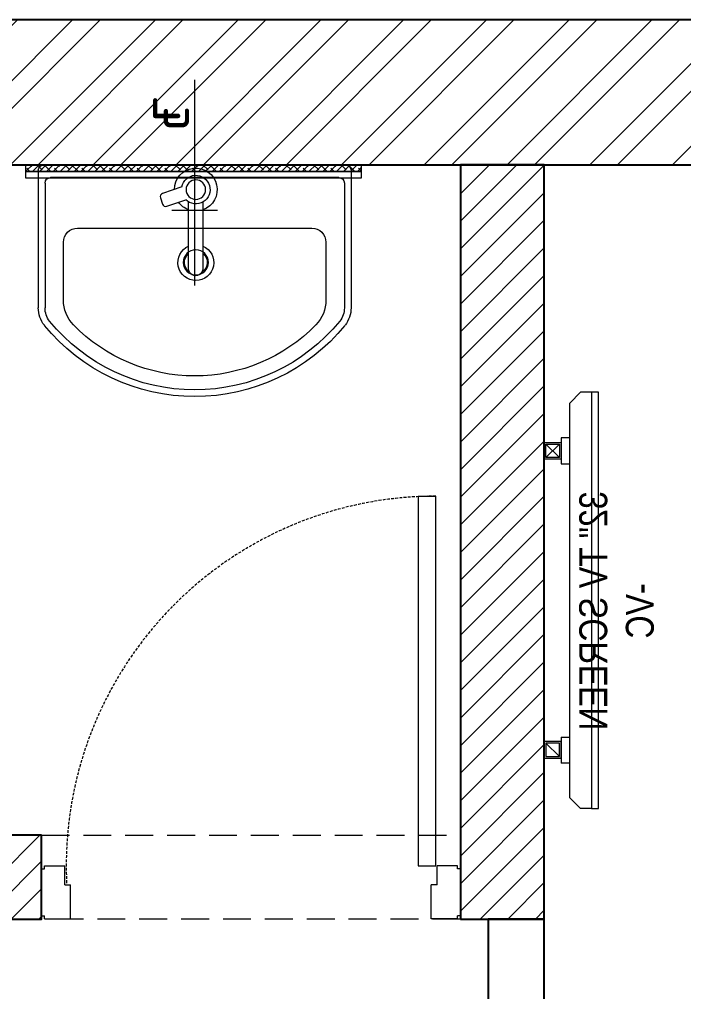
# Model space of a CAD drawing. Header units: millimetres. Extents: x 1737957 to 1744771, y 33447 to 45619.
# Drawn here: x 1739828 to 1741017, y 43879 to 45619 of the extents above; entities that cross this region are included whole.
import ezdxf

# ---------------------------------------------------------------- set-up
doc = ezdxf.new("R2010")
doc.units = ezdxf.units.MM
doc.header["$LTSCALE"] = 40
for name, pattern in [('a_p6_plan_L18$0$HIDDEN', [0.375, 0.25, -0.125]), ('CENTER', [2, 1.25, -0.25, 0.25, -0.25]), ('DOT2', [0.125, 0, -0.125]), ('HIDDEN', [9.525, 6.35, -3.175]), ('HIDDEN2', [0.1875, 0.125, -0.0625])]:
    doc.linetypes.add(name, pattern=pattern)
doc.layers.add('A-WALL', color=1, linetype='Continuous')
for name, color, linetype, lineweight in [('centerline-toilets', 2, 'CENTER', 13), ('Door', 2, 'Continuous', 13), ('ele', 252, 'Continuous', 13), ('LENS-CURTAIN', 5, 'a_p6_plan_L18$0$HIDDEN', 9), ('LENS-DIM', 252, 'Continuous', 5), ('LENS-DOOR', 34, 'Continuous', 20), ('LENS-PARTITION', 21, 'Continuous', 25), ('LENS-TEXT', 31, 'Continuous', 5), ('LK-EQPMT', 3, 'Continuous', 18), ('LN-HATCH', 251, 'Continuous', 0), ('Mirror', 150, 'Continuous', 20), ('Panelling', 65, 'Continuous', 18), ('PARTITION', 22, 'Continuous', 30), ('Toilet', 5, 'Continuous', 9)]:
    doc.layers.add(name, color=color, linetype=linetype, lineweight=lineweight)
doc.styles.get("Standard").update_dxf_attribs({"font": 'Gill Sans MT Condensed Regular.ttf', "height": 100})

# ---------------------------------------------------------------- blocks, each defined once
blk = doc.blocks.new('Wash Basin')
at = {"layer": 'PARTITION', "lineweight": 9}
h = blk.add_hatch(dxfattribs=at)
h.set_pattern_fill('ANSI38', color=256, scale=70, angle=990, style=0, double=1)
h.set_pattern_definition([(315, (-62.738, -33.325), (6.18718, 6.18718), []), (45, (-62.738, -33.325), (6.18718, 18.56155), [21.875, -13.125])])
h.paths.add_polyline_path([(302.1, -22), (-298.1, -22), (-298.1, -34), (302.1, -34)])
at = {"layer": 'centerline-toilets', "linetype": 'HIDDEN', "ltscale": 10}
blk.add_line((0, -238.1), (0, 129.8), dxfattribs=at)
at = {"layer": 'Mirror', "ltscale": 0.5}
blk.add_lwpolyline([(-298.1, -34), (-298.1, -46), (302.1, -46), (302.1, -34)], close=True, dxfattribs=at)
at = {"layer": 'Panelling', "lineweight": 9}
blk.add_lwpolyline([(-298.1, -22), (-298.1, -34), (302.1, -34), (302.1, -22)], close=True, dxfattribs=at)
at = {"layer": 'Toilet', "ltscale": 100}
for p, q in [((-280, -32), (-280, -278.3)), ((-270, -22), (270, -22)), ((280, -32), (280, -278.3)), ((-258, -45), (258, -45)), ((-268, -55), (-268, -278.3)), ((268, -55), (268, -278.3)), ((-14.8, -88.6), (-14.6, -207.9)), ((11, -207.9), (10.8, -88.6))]:
    blk.add_line(p, q, dxfattribs=at)
blk.add_lwpolyline([(23.1, -61.6), (57.7, -73.5, -0.414214), (61.4, -81.2), (57.5, -92.5, -0.414214), (49.9, -96.2), (16.1, -84.6)], format="xyb", dxfattribs=at)
blk.add_lwpolyline([(40.7, -103.2), (-41.1, -103.2)], dxfattribs=at)
blk.add_lwpolyline([(-235, -264, 0.191896), (-217.2, -308.7, 0.420236), (217.2, -308.7, 0.191896), (235, -264), (235, -160.5, 0.414214), (210, -135.5), (-210, -135.5, 0.414214), (-235, -160.5)], format="xyb", close=True, dxfattribs=at)
for centre, radius in [((-2, -66.5), 17.5), ((-2, -196.8), 22.5)]:
    blk.add_circle(centre, radius, dxfattribs=at)
for centre, radius, start, end in [((-270, -32), 10, 90, 180), ((270, -32), 10, 0, 90), ((-258, -55), 10, 90, 180), ((258, -55), 10, 0, 90), ((-2, -197.1), 32.1, 113.0898, 66.246), ((-2, -196.8), 20.5, 128.0403, 237.2899), ((-2, -196.8), 20.5, 304.4733, 50.7332), ((-230, -278.3), 50, 180, 218.4461), ((-230, -278.3), 38, 180, 218.4461), ((230, -278.3), 38, 321.5539, 0), ((230, -278.3), 50, 321.5539, 0), ((0, -89.3), 347.7, 219.2826, 320.7174), ((0, -89.3), 335.7, 219.313, 320.687)]:
    blk.add_arc(centre, radius, start, end, dxfattribs=at)
for centre, major_axis, start_param, end_param in [((-2, -66.5), (0, 38.3), 4.720493, 9.081982), ((-2, -66.5), (-0.2, -25.6), 1.769108, 7.074098), ((-2, -66.5), (0, 38.3), 3.484555, 4.083576), ((-1.8, -207.9), (-9.04, 9.04), 0.785398, 3.926991)]:
    blk.add_ellipse(centre, major_axis=major_axis, ratio=1, start_param=start_param, end_param=end_param, dxfattribs=at)
at = {"layer": 'centerline-toilets', "linetype": 'DOT2', "insert": (33.3, 61.8), "char_height": 75, "width": 495.827, "attachment_point": 5, "rotation": 90}
blk.add_mtext('{\\fISOCPEUR|b0|i0|c0|p34;℄}', dxfattribs=at)
blk = doc.blocks.new('*U51')
at = {"layer": 'LENS-DOOR'}
for p, q in [((547491.5, 1778573.8), (547491.5, 1779235.3)), ((547522.8, 1779235.3), (547491.5, 1779235.3)), ((547522.8, 1779235.3), (547522.8, 1778573.8)), ((547447.3, 1778568.6), (547452.5, 1778568.6)), ((547447.3, 1778484.1), (547447.3, 1778568.6)), ((547452.5, 1778573.8), (547488.9, 1778573.8)), ((547452.5, 1778568.6), (547452.5, 1778573.8)), ((547488.9, 1778539.9), (547488.9, 1778573.8)), ((547522.8, 1778573.8), (547491.5, 1778573.8)), ((548192.1, 1778573.8), (548155.6, 1778573.8)), ((548155.6, 1778539.9), (548155.6, 1778573.8)), ((548192.1, 1778568.6), (548192.1, 1778573.8)), ((548197.3, 1778568.6), (548192.1, 1778568.6)), ((548197.3, 1778484.1), (548197.3, 1778568.6)), ((547488.9, 1778539.9), (547499.3, 1778539.9)), ((547499.3, 1778478.9), (547499.3, 1778539.9)), ((548145.2, 1778478.9), (548145.2, 1778539.9)), ((548155.6, 1778539.9), (548145.2, 1778539.9)), ((547447.3, 1778484.1), (547452.5, 1778484.1)), ((547452.5, 1778478.9), (547452.5, 1778484.1)), ((547452.5, 1778478.9), (547499.3, 1778478.9)), ((548192.1, 1778478.9), (548145.2, 1778478.9)), ((548192.1, 1778478.9), (548192.1, 1778484.1)), ((548197.3, 1778484.1), (548192.1, 1778484.1))]:
    blk.add_line(p, q, dxfattribs=at)
at = {"layer": 'LENS-DOOR', "color": 7, "linetype": 'HIDDEN2', "extrusion": (0, 0, -1)}
blk.add_ellipse((547491.5, 1778573.8), major_axis=(661.5, 0), ratio=1, start_param=-1.570791, end_param=0.051209, dxfattribs=at)
blk = doc.blocks.new('A$Ccc8ceeb6')
at = {"layer": 'LN-HATCH'}
h = blk.add_hatch(dxfattribs=at)
h.set_pattern_fill('ANSI32', color=256, scale=11, angle=180)
h.set_pattern_definition([(225, (-5259973.75, -42445.21), (74.087113, -74.087113), []), (225, (-5260023.14, -42445.21), (74.087113, -74.087113), [])])
h.paths.add_polyline_path([(3715.2, 3794), (-3098.8, 3794), (-3098.8, -7078), (-2838.8, -7078), (-2838.8, -6878), (-2698.8, -6878), (-2698.8, -6618), (-2838.8, -6618), (-2838.8, 3534), (3455.2, 3534), (3455.2, -6618), (3315.2, -6618), (3315.2, -6878), (3455.2, -6878), (3455.2, -7078), (3715.2, -7078)])
h = blk.add_hatch(dxfattribs=at)
h.set_pattern_fill('ANSI31', color=256, scale=11, angle=180)
h.paths.add_polyline_path([(-438.8, 2184), (-288.8, 2184), (-288.8, 3534), (-438.8, 3534)])
h.paths.add_polyline_path([(-1188.8, 2334), (-2838.8, 2334), (-2838.8, 2184), (-1188.8, 2184)])
at = {"layer": 'A-WALL'}
for p, q in [((-3098.8, 3794), (3715.2, 3794)), ((-2838.8, 3534), (3455.2, 3534))]:
    blk.add_line(p, q, dxfattribs=at)
for points in [[(-438.8, 2184), (-288.8, 2184), (-288.8, 3534), (-438.8, 3534)], [(-1188.8, 2334), (-2838.8, 2334), (-2838.8, 2184), (-1188.8, 2184)]]:
    blk.add_lwpolyline(points, close=True, dxfattribs=at)
at = {"layer": 'LENS-CURTAIN', "ltscale": 5}
blk.add_lwpolyline([(-1188.8, 2184), (-1188.8, 2334), (-438.8, 2334), (-438.8, 2184)], close=True, dxfattribs=at)
at = {"layer": 'Door', "xscale": -1}
blk.add_blockref('*U51', (547008.5, -1776294.6), dxfattribs=at)
at = {"layer": 'ele', "color": 0, "lineweight": -2, "xscale": -1}
blk.add_blockref('Wash Basin', (-914.5, 3556), dxfattribs=at)
blk = doc.blocks.new('32INCH VC FOR CLINIC')
at = {"layer": 'LK-EQPMT'}
for p, q in [((116.9, 152.6), (92.6, 128.3)), ((92.6, 152.6), (116.9, 128.3)), ((627.7, 152.6), (652, 128.3))]:
    blk.add_line(p, q, dxfattribs=at)
at = {"layer": 'LK-EQPMT', "ltscale": 12}
for p, q in [((81.5, 109.7), (81.5, 125.2)), ((81.5, 125.2), (128, 125.2)), ((128, 125.2), (128, 109.7)), ((617, 125.2), (617, 109.7)), ((617, 125.2), (663.5, 125.2)), ((663.5, 109.7), (663.5, 125.2)), ((0, 90.3), (19.4, 109.7)), ((725.6, 109.7), (19.4, 109.7)), ((745, 90.3), (725.6, 109.7)), ((0, 70.9), (0, 90.3)), ((745, 70.9), (745, 90.3))]:
    blk.add_line(p, q, dxfattribs=at)
at = {"layer": 'LK-EQPMT'}
for points in [[(89.6, 125.2), (119.9, 125.2), (119.9, 155.6), (89.6, 155.6)], [(92.6, 128.3), (116.9, 128.3), (116.9, 152.6), (92.6, 152.6)], [(655, 125.2), (624.7, 125.2), (624.7, 155.6), (655, 155.6)], [(652, 128.3), (627.7, 128.3), (627.7, 152.6), (652, 152.6)]]:
    blk.add_lwpolyline(points, close=True, dxfattribs=at)
at = {"layer": 'LK-EQPMT', "ltscale": 12}
blk.add_lwpolyline([(0, 58), (0, 70.9), (745, 70.9), (745, 58)], close=True, dxfattribs=at)
at = {"layer": 'LENS-TEXT', "color": 0, "ltscale": 2, "insert": (391.2, 25.6), "char_height": 50, "attachment_point": 5}
blk.add_mtext_dynamic_manual_height_columns('32" TV SCREEN -VC', width=466.48, gutter_width=12.5, heights=[0], dxfattribs=at)

msp = doc.modelspace()

# ---------------------------------------------------------------- linework, layer by layer
at = {"layer": 'LENS-PARTITION'}
msp.add_lwpolyline([(1740667.3, 43858.5), (1740767.3, 43858.5), (1740767.3, 44008.5), (1740667.3, 44008.5)], close=True, dxfattribs=at)

# ---------------------------------------------------------------- block references
at = {"xscale": -1, "rotation": 90}
msp.add_blockref('32INCH VC FOR CLINIC', (1740922.9, 44951.2), dxfattribs=at)
at = {"layer": 'LENS-DIM', "color": 3}
msp.add_blockref('A$Ccc8ceeb6', (1741056.1, 41824.5), dxfattribs=at)

doc.saveas('drawing.dxf')
